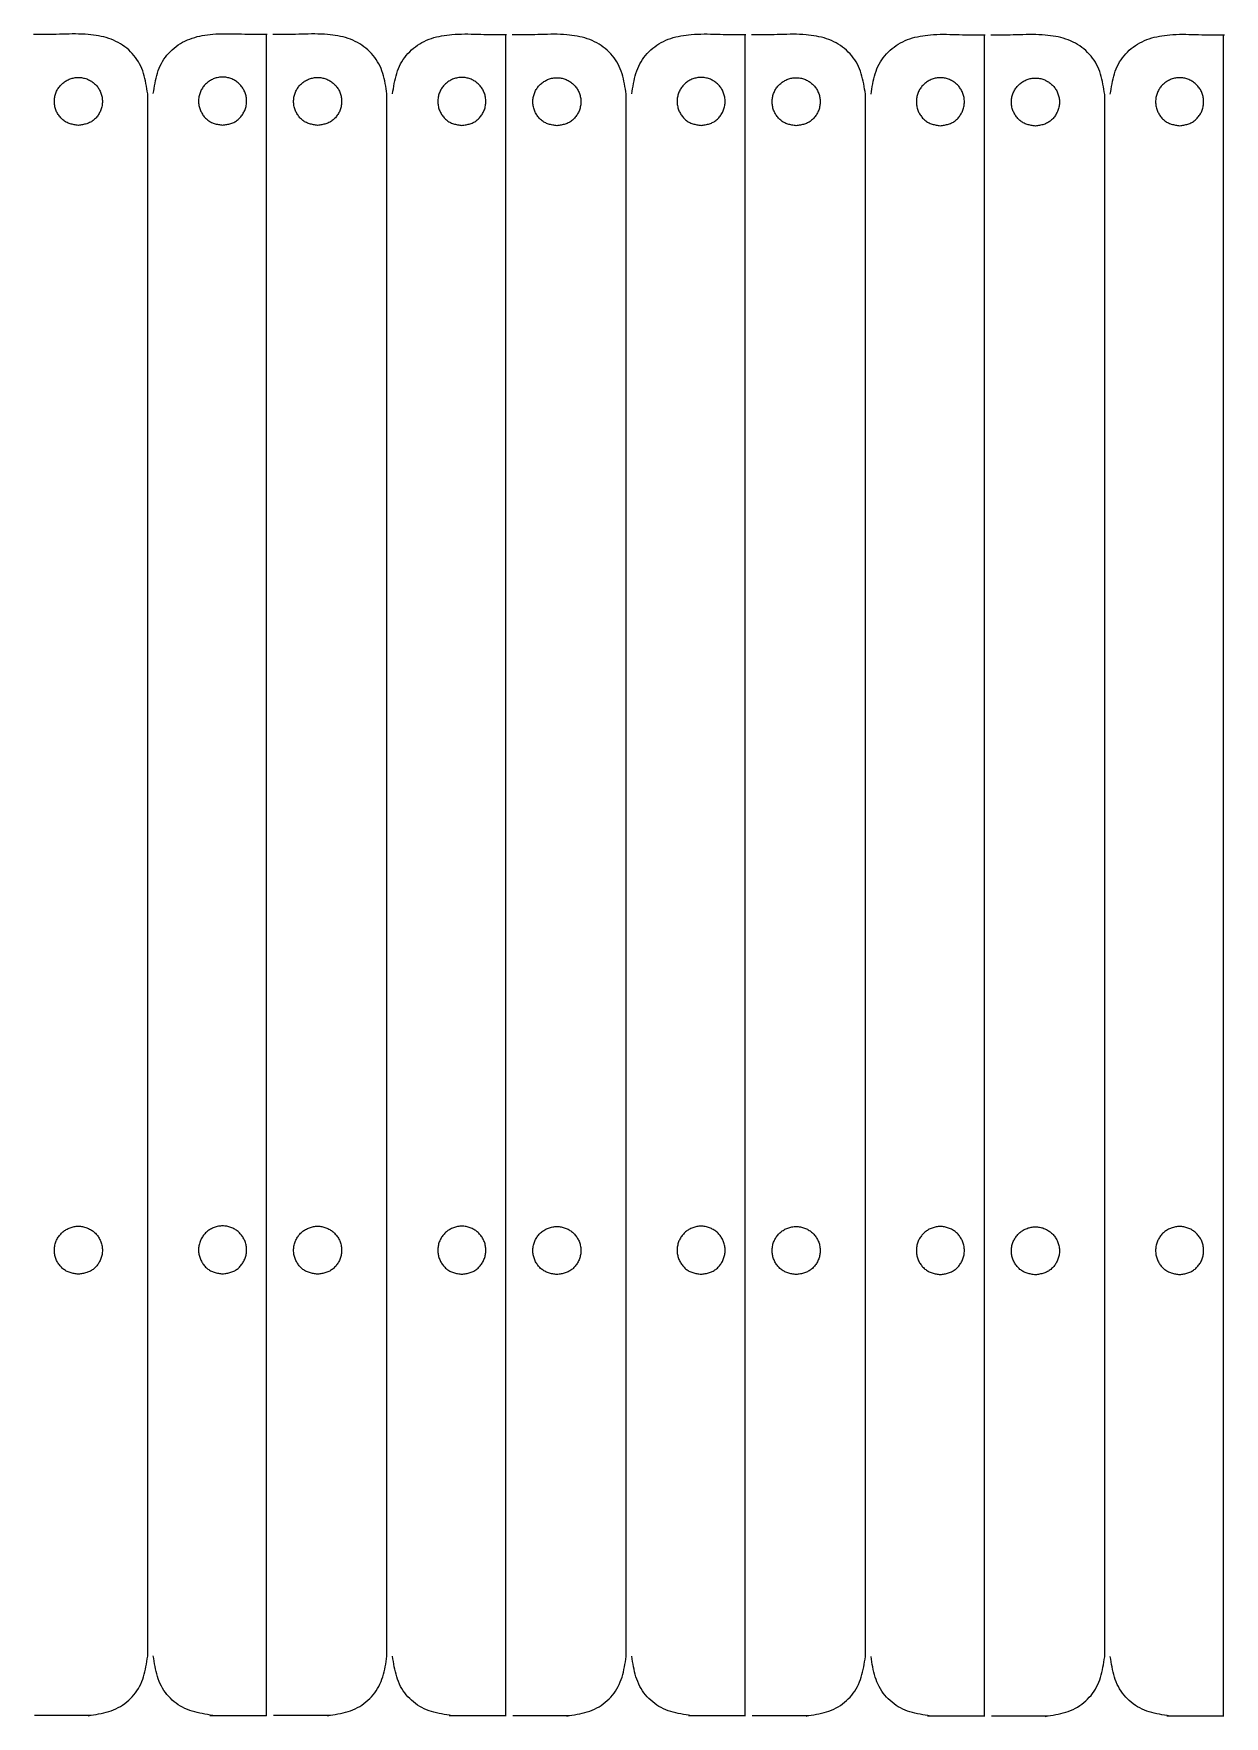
# Model space of a CAD drawing. Extents: x 7 to 258, y 12 to 200.
# Drawn here: x 70.9 to 131, y 115.4 to 200.3 of the extents above; entities that cross this region are included whole.
import ezdxf

# ---------------------------------------------------------------- set-up
doc = ezdxf.new("R2010")
doc.units = 0
doc.layers.add('Base', color=7, linetype='CONTINUOUS')

msp = doc.modelspace()

# ---------------------------------------------------------------- linework, layer by layer
at = {"layer": 'Base', "color": 7}
for points in [[(82.646176, 115.399984), (82.646176, 200.296405)], [(94.7286, 115.384188), (94.7286, 200.280609)], [(106.811022, 115.384188), (106.811022, 200.280609)], [(118.893446, 115.368392), (118.893446, 200.264813)], [(130.97587, 115.368392), (130.97587, 200.264813)], [(76.639866, 118.399983), (76.639866, 197.280606)], [(88.72229, 118.399983), (88.72229, 197.280606)], [(100.804712, 118.384187), (100.804712, 197.26481)], [(112.887136, 118.384187), (112.887136, 197.26481)], [(124.969561, 118.368391), (124.969561, 197.249014)], [(73.783162, 115.403314), (70.915778, 115.403314)], [(79.778792, 115.41911), (82.646176, 115.41911)], [(85.865586, 115.403314), (82.998203, 115.403314)], [(91.861217, 115.403314), (94.7286, 115.403314)], [(97.948008, 115.387518), (95.080624, 115.387518)], [(103.943638, 115.403314), (106.811022, 115.403314)], [(110.030432, 115.387518), (107.163049, 115.387518)], [(116.026063, 115.387518), (118.893446, 115.387518)], [(122.112857, 115.371722), (119.245473, 115.371722)], [(128.108487, 115.387518), (130.97587, 115.387518)]]:
    msp.add_lwpolyline(points, dxfattribs=at)
at = {"layer": 'Base', "color": 3}
for points in [[(73.139873, 195.687117), (73.139873, 195.687117)], [(80.422081, 195.702913), (80.422081, 195.702913)], [(85.222297, 195.687117), (85.222297, 195.687117)], [(92.504506, 195.687117), (92.504506, 195.687117)], [(97.304719, 195.671321), (97.304719, 195.671321)], [(104.586927, 195.687117), (104.586927, 195.687117)], [(109.387143, 195.671321), (109.387143, 195.671321)], [(116.669352, 195.671321), (116.669352, 195.671321)], [(121.469568, 195.655525), (121.469568, 195.655525)], [(128.751776, 195.671321), (128.751776, 195.671321)], [(73.139873, 137.687115), (73.139873, 137.687115)], [(80.422081, 137.702911), (80.422081, 137.702911)], [(85.222297, 137.687115), (85.222297, 137.687115)], [(92.504506, 137.687115), (92.504506, 137.687115)], [(97.304719, 137.671319), (97.304719, 137.671319)], [(104.586927, 137.687115), (104.586927, 137.687115)], [(109.387143, 137.671319), (109.387143, 137.671319)], [(116.669352, 137.671319), (116.669352, 137.671319)], [(121.469568, 137.655523), (121.469568, 137.655523)], [(128.751776, 137.671319), (128.751776, 137.671319)]]:
    msp.add_lwpolyline(points, dxfattribs=at)
at = {"layer": 'Base', "color": 7}
for points, knots in [([(76.639866, 197.280609), (76.612638, 197.456118), (76.558561, 197.804686), (76.441143, 198.318048), (76.249946, 198.802879), (75.958323, 199.231474), (75.59229, 199.594824), (75.161122, 199.888948), (74.677761, 200.095091), (74.16471, 200.222183), (73.600424, 200.292927), (72.992245, 200.312421), (72.344966, 200.296802), (71.834502, 200.280615), (71.459947, 200.278987), (71.221516, 200.279858), (71.051193, 200.280584), (70.948999, 200.280629), (70.914937, 200.280623), (70.89223, 200.280614), (70.880876, 200.280609)], [0, 0, 0, 0, 0.532779, 1.058126, 1.577211, 2.086034, 2.601511, 3.116185, 3.642254, 4.169005, 4.696967, 5.345597, 5.992469, 6.639256, 6.877644, 7.116097, 7.354556, 7.388617, 7.422679, 7.45674, 7.45674, 7.45674, 7.45674]), ([(76.922088, 197.296405), (76.949316, 197.471913), (77.003393, 197.820482), (77.120811, 198.333844), (77.312008, 198.818674), (77.60363, 199.24727), (77.969664, 199.61062), (78.400832, 199.904743), (78.884193, 200.110887), (79.397244, 200.237979), (79.96153, 200.308723), (80.569709, 200.328217), (81.216988, 200.312598), (81.727452, 200.296411), (82.102007, 200.294783), (82.340438, 200.295654), (82.510761, 200.29638), (82.612955, 200.296425), (82.647017, 200.296419), (82.669724, 200.29641), (82.681078, 200.296405)], [0, 0, 0, 0, 0.532779, 1.058126, 1.577211, 2.086034, 2.60151, 3.116185, 3.642254, 4.169006, 4.696968, 5.345597, 5.992469, 6.639256, 6.877644, 7.116097, 7.354556, 7.388618, 7.422679, 7.45674, 7.45674, 7.45674, 7.45674]), ([(88.72229, 197.280609), (88.695062, 197.456118), (88.640985, 197.804686), (88.523566, 198.318047), (88.332371, 198.802879), (88.040747, 199.231473), (87.674714, 199.594824), (87.243546, 199.888948), (86.760185, 200.095091), (86.247134, 200.222183), (85.682848, 200.292927), (85.07467, 200.312421), (84.427391, 200.296802), (83.916927, 200.280615), (83.542371, 200.278987), (83.30394, 200.279858), (83.133617, 200.280584), (83.031423, 200.280629), (82.997362, 200.280623), (82.974654, 200.280614), (82.9633, 200.280609)], [0, 0, 0, 0, 0.532779, 1.058126, 1.577211, 2.086034, 2.60151, 3.116185, 3.642254, 4.169005, 4.696967, 5.345597, 5.992469, 6.639255, 6.877644, 7.116098, 7.354556, 7.388617, 7.422679, 7.45674, 7.45674, 7.45674, 7.45674]), ([(89.004513, 197.280609), (89.031741, 197.456118), (89.085817, 197.804686), (89.203235, 198.318048), (89.394432, 198.802879), (89.686055, 199.231474), (90.052089, 199.594824), (90.483256, 199.888948), (90.966618, 200.095091), (91.479669, 200.222183), (92.043955, 200.292927), (92.652133, 200.312421), (93.299412, 200.296802), (93.809876, 200.280615), (94.184431, 200.278987), (94.422862, 200.279858), (94.593186, 200.280584), (94.69538, 200.280629), (94.729441, 200.280623), (94.752149, 200.280614), (94.763503, 200.280609)], [0, 0, 0, 0, 0.532779, 1.058126, 1.577211, 2.086034, 2.601511, 3.116185, 3.642254, 4.169005, 4.696967, 5.345597, 5.992469, 6.639256, 6.877644, 7.116097, 7.354556, 7.388617, 7.422679, 7.45674, 7.45674, 7.45674, 7.45674]), ([(100.804712, 197.26481), (100.777484, 197.440319), (100.723407, 197.788889), (100.60599, 198.302251), (100.414796, 198.787084), (100.123169, 199.215677), (99.757136, 199.579028), (99.325968, 199.873152), (98.842607, 200.079295), (98.329556, 200.206387), (97.76527, 200.277131), (97.157091, 200.296624), (96.509812, 200.281006), (95.999348, 200.264816), (95.624793, 200.263189), (95.386362, 200.264062), (95.216039, 200.264788), (95.113845, 200.264833), (95.079783, 200.264827), (95.057076, 200.264818), (95.045722, 200.264813)], [0, 0, 0, 0, 0.532781, 1.058129, 1.577213, 2.086037, 2.601514, 3.116189, 3.642257, 4.169009, 4.696971, 5.3456, 5.992472, 6.639259, 6.877648, 7.1161, 7.35456, 7.388621, 7.422682, 7.456744, 7.456744, 7.456744, 7.456744]), ([(101.086934, 197.280609), (101.114162, 197.456118), (101.168239, 197.804686), (101.285657, 198.318048), (101.476854, 198.802879), (101.768477, 199.231474), (102.13451, 199.594824), (102.565678, 199.888948), (103.049039, 200.095091), (103.56209, 200.222183), (104.126376, 200.292927), (104.734555, 200.312421), (105.381834, 200.296802), (105.892298, 200.280615), (106.266853, 200.278987), (106.505284, 200.279858), (106.675607, 200.280584), (106.777801, 200.280629), (106.811863, 200.280623), (106.83457, 200.280614), (106.845924, 200.280609)], [0, 0, 0, 0, 0.532779, 1.058126, 1.577211, 2.086034, 2.601511, 3.116185, 3.642254, 4.169005, 4.696967, 5.345597, 5.992469, 6.639256, 6.877644, 7.116097, 7.354556, 7.388617, 7.422679, 7.45674, 7.45674, 7.45674, 7.45674]), ([(112.887136, 197.26481), (112.859908, 197.440319), (112.805831, 197.788889), (112.688412, 198.302251), (112.497217, 198.787083), (112.205593, 199.215677), (111.83956, 199.579028), (111.408392, 199.873152), (110.925031, 200.079295), (110.41198, 200.206387), (109.847694, 200.277131), (109.239516, 200.296624), (108.592237, 200.281006), (108.081773, 200.264816), (107.707217, 200.263189), (107.468786, 200.264062), (107.298463, 200.264788), (107.196269, 200.264833), (107.162208, 200.264827), (107.1395, 200.264818), (107.128146, 200.264813)], [0, 0, 0, 0, 0.532781, 1.058129, 1.577214, 2.086037, 2.601513, 3.116188, 3.642256, 4.169008, 4.69697, 5.345599, 5.992471, 6.639258, 6.877647, 7.1161, 7.354559, 7.38862, 7.422681, 7.456743, 7.456743, 7.456743, 7.456743]), ([(113.169359, 197.26481), (113.196587, 197.440319), (113.250663, 197.788889), (113.368081, 198.302251), (113.559278, 198.787083), (113.850901, 199.215678), (114.216935, 199.579028), (114.648102, 199.873152), (115.131464, 200.079295), (115.644514, 200.206387), (116.208801, 200.277131), (116.816979, 200.296624), (117.464258, 200.281006), (117.974722, 200.264816), (118.349277, 200.263189), (118.587708, 200.264062), (118.758032, 200.264788), (118.860226, 200.264833), (118.894287, 200.264827), (118.916995, 200.264818), (118.928348, 200.264813)], [0, 0, 0, 0, 0.532781, 1.058129, 1.577214, 2.086037, 2.601513, 3.116188, 3.642257, 4.169008, 4.69697, 5.3456, 5.992472, 6.639258, 6.877647, 7.116099, 7.354559, 7.38862, 7.422682, 7.456743, 7.456743, 7.456743, 7.456743]), ([(124.969561, 197.249014), (124.942333, 197.424524), (124.888256, 197.773094), (124.770838, 198.286456), (124.57964, 198.771286), (124.288019, 199.199882), (123.921985, 199.563232), (123.490817, 199.857356), (123.007455, 200.063499), (122.494404, 200.190591), (121.930118, 200.261335), (121.32194, 200.280829), (120.674661, 200.26521), (120.164197, 200.24902), (119.789642, 200.247393), (119.551211, 200.248266), (119.380888, 200.248992), (119.278694, 200.249037), (119.244632, 200.249031), (119.221925, 200.249022), (119.210571, 200.249017)], [0, 0, 0, 0, 0.532782, 1.058129, 1.577214, 2.086036, 2.601513, 3.116188, 3.642258, 4.169009, 4.69697, 5.3456, 5.992472, 6.639259, 6.877647, 7.1161, 7.354559, 7.38862, 7.422682, 7.456743, 7.456743, 7.456743, 7.456743]), ([(125.251783, 197.26481), (125.279011, 197.440319), (125.333088, 197.788889), (125.450505, 198.302251), (125.641703, 198.787083), (125.933326, 199.215678), (126.299359, 199.579028), (126.730527, 199.873152), (127.213888, 200.079295), (127.726939, 200.206387), (128.291225, 200.277131), (128.899404, 200.296624), (129.546684, 200.281006), (130.057148, 200.264816), (130.431703, 200.263189), (130.670133, 200.264062), (130.840456, 200.264788), (130.94265, 200.264833), (130.976711, 200.264827), (130.999419, 200.264818), (131.010773, 200.264813)], [0, 0, 0, 0, 0.532781, 1.058129, 1.577214, 2.086037, 2.601513, 3.116188, 3.642257, 4.169008, 4.69697, 5.3456, 5.992473, 6.639261, 6.877648, 7.1161, 7.354559, 7.38862, 7.422682, 7.456743, 7.456743, 7.456743, 7.456743]), ([(73.639866, 115.399984), (73.81494, 115.427203), (74.16296, 115.481311), (74.676269, 115.598887), (75.162384, 115.79032), (75.59371, 116.081115), (75.958734, 116.446138), (76.249525, 116.877466), (76.440963, 117.363579), (76.558538, 117.876889), (76.612646, 118.224909), (76.639866, 118.399983)], [0, 0, 0, 0, 0.53149, 1.056517, 1.577129, 2.088873, 2.60548, 3.117224, 3.637834, 4.162863, 4.694353, 4.694353, 4.694353, 4.694353]), ([(79.922088, 115.41578), (79.747014, 115.442999), (79.398994, 115.497107), (78.885685, 115.614683), (78.39957, 115.806116), (77.968244, 116.096911), (77.603221, 116.461935), (77.312429, 116.893261), (77.120991, 117.379375), (77.003416, 117.892684), (76.949308, 118.240703), (76.922088, 118.415776)], [0, 0, 0, 0, 0.53149, 1.056517, 1.577129, 2.088872, 2.605479, 3.117223, 3.637834, 4.162862, 4.69435, 4.69435, 4.69435, 4.69435]), ([(85.722291, 115.399984), (85.897365, 115.427203), (86.245384, 115.481311), (86.758693, 115.598887), (87.244809, 115.79032), (87.676135, 116.081115), (88.041159, 116.446139), (88.331953, 116.877465), (88.523388, 117.36358), (88.640962, 117.876889), (88.695071, 118.224909), (88.72229, 118.399983)], [0, 0, 0, 0, 0.53149, 1.056517, 1.577129, 2.088873, 2.605481, 3.117225, 3.637835, 4.162864, 4.694354, 4.694354, 4.694354, 4.694354]), ([(92.004512, 115.399984), (91.829438, 115.427203), (91.481418, 115.481311), (90.968109, 115.598887), (90.481994, 115.79032), (90.050668, 116.081115), (89.685644, 116.446139), (89.39485, 116.877465), (89.203415, 117.36358), (89.08584, 117.876889), (89.031732, 118.224909), (89.004513, 118.399983)], [0, 0, 0, 0, 0.53149, 1.056517, 1.577129, 2.088873, 2.605481, 3.117225, 3.637835, 4.162864, 4.694354, 4.694354, 4.694354, 4.694354]), ([(97.804712, 115.384188), (97.979786, 115.411407), (98.327806, 115.465515), (98.841115, 115.583091), (99.32723, 115.774524), (99.758556, 116.065319), (100.12358, 116.430342), (100.414371, 116.86167), (100.605809, 117.347783), (100.723384, 117.861093), (100.777492, 118.209113), (100.804712, 118.384187)], [0, 0, 0, 0, 0.53149, 1.056517, 1.577129, 2.088873, 2.60548, 3.117224, 3.637834, 4.162863, 4.694353, 4.694353, 4.694353, 4.694353]), ([(104.086934, 115.399984), (103.91186, 115.427203), (103.563841, 115.481312), (103.050533, 115.598886), (102.564418, 115.790321), (102.13309, 116.081115), (101.768066, 116.446139), (101.477271, 116.877465), (101.285837, 117.36358), (101.168262, 117.876889), (101.114154, 118.224909), (101.086934, 118.399983)], [0, 0, 0, 0, 0.531489, 1.056516, 1.577126, 2.088872, 2.605481, 3.117225, 3.637835, 4.162863, 4.694354, 4.694354, 4.694354, 4.694354]), ([(109.887137, 115.384188), (110.062211, 115.411407), (110.41023, 115.465515), (110.923539, 115.583091), (111.409655, 115.774524), (111.840981, 116.065319), (112.206005, 116.430343), (112.496799, 116.861669), (112.688234, 117.347784), (112.805808, 117.861093), (112.859917, 118.209113), (112.887136, 118.384187)], [0, 0, 0, 0, 0.53149, 1.056517, 1.577129, 2.088873, 2.605481, 3.117225, 3.637835, 4.162864, 4.694354, 4.694354, 4.694354, 4.694354]), ([(116.169358, 115.384188), (115.994284, 115.411407), (115.646264, 115.465515), (115.132955, 115.583091), (114.64684, 115.774524), (114.215514, 116.065319), (113.85049, 116.430342), (113.559699, 116.86167), (113.368261, 117.347783), (113.250686, 117.861093), (113.196578, 118.209113), (113.169359, 118.384187)], [0, 0, 0, 0, 0.53149, 1.056517, 1.577129, 2.088873, 2.60548, 3.117224, 3.637834, 4.162863, 4.694353, 4.694353, 4.694353, 4.694353]), ([(121.969561, 115.368392), (122.144635, 115.395611), (122.492655, 115.44972), (123.005964, 115.567295), (123.492079, 115.758728), (123.923405, 116.049523), (124.288429, 116.414547), (124.579224, 116.845873), (124.770658, 117.331988), (124.888233, 117.845297), (124.942341, 118.193317), (124.969561, 118.368391)], [0, 0, 0, 0, 0.53149, 1.056517, 1.577129, 2.088873, 2.605481, 3.117225, 3.637835, 4.162864, 4.694354, 4.694354, 4.694354, 4.694354]), ([(128.251783, 115.384188), (128.076708, 115.411407), (127.728689, 115.465515), (127.21538, 115.583091), (126.729264, 115.774524), (126.297938, 116.065319), (125.932914, 116.430343), (125.64212, 116.861669), (125.450685, 117.347784), (125.333111, 117.861093), (125.279003, 118.209113), (125.251783, 118.384187)], [0, 0, 0, 0, 0.53149, 1.056517, 1.577129, 2.088873, 2.605481, 3.117225, 3.637835, 4.162864, 4.694354, 4.694354, 4.694354, 4.694354])]:
    msp.add_open_spline(points, degree=3, knots=knots, dxfattribs=at)
at = {"layer": 'Base', "color": 3}
for points, knots in [([(73.139873, 195.687117), (73.210925, 195.698193), (73.351897, 195.720167), (73.559162, 195.767734), (73.754432, 195.845101), (73.926383, 195.963646), (74.07257, 196.112282), (74.193178, 196.286305), (74.283586, 196.479708), (74.339854, 196.686794), (74.359179, 196.900147), (74.339823, 197.113649), (74.283804, 197.320814), (74.193644, 197.51341), (74.072173, 197.685174), (73.925003, 197.832307), (73.753325, 197.953712), (73.560898, 198.043909), (73.353727, 198.099966), (73.139873, 198.11928), (72.926019, 198.099966), (72.718849, 198.04391), (72.526423, 197.953711), (72.354744, 197.832307), (72.207573, 197.685174), (72.086102, 197.513411), (71.995943, 197.320813), (71.939923, 197.113649), (71.920567, 196.900147), (71.939893, 196.686793), (71.996162, 196.479709), (72.086568, 196.286304), (72.207176, 196.112282), (72.353364, 195.963646), (72.525316, 195.845102), (72.720586, 195.767734), (72.927849, 195.720166), (73.068821, 195.698193), (73.139873, 195.687117)], [0, 0, 0, 0, 0.21571, 0.427985, 0.63691, 0.841549, 1.049679, 1.259183, 1.473767, 1.687023, 1.89978, 2.113027, 2.326761, 2.540448, 2.747616, 2.954746, 3.161814, 3.375298, 3.588933, 3.802503, 4.016074, 4.229708, 4.44319, 4.650259, 4.85739, 5.064558, 5.278245, 5.491979, 5.705226, 5.917983, 6.13124, 6.345823, 6.555327, 6.763458, 6.968098, 7.177022, 7.389296, 7.605005, 7.605005, 7.605005, 7.605005]), ([(80.422081, 195.702913), (80.351029, 195.713989), (80.210057, 195.735962), (80.002793, 195.78353), (79.807522, 195.860896), (79.635572, 195.979442), (79.489386, 196.128079), (79.368776, 196.3021), (79.27837, 196.495505), (79.222101, 196.702589), (79.202775, 196.915943), (79.222131, 197.129445), (79.278151, 197.336609), (79.36831, 197.529207), (79.489783, 197.700969), (79.636952, 197.848103), (79.808629, 197.969508), (80.001057, 198.059705), (80.208227, 198.115762), (80.422081, 198.13508), (80.635936, 198.115764), (80.843105, 198.059706), (81.035531, 197.969507), (81.20721, 197.848103), (81.354381, 197.70097), (81.475852, 197.529207), (81.566011, 197.336609), (81.622031, 197.129445), (81.641387, 196.915943), (81.622061, 196.702589), (81.565792, 196.495505), (81.475387, 196.3021), (81.354778, 196.128078), (81.20859, 195.979442), (81.036638, 195.860898), (80.841368, 195.78353), (80.634105, 195.735962), (80.493133, 195.713989), (80.422081, 195.702913)], [0, 0, 0, 0, 0.215709, 0.427984, 0.63691, 0.841548, 1.049678, 1.259183, 1.473766, 1.687023, 1.899779, 2.113027, 2.32676, 2.540447, 2.747616, 2.954746, 3.161813, 3.375297, 3.588932, 3.802503, 4.016073, 4.229708, 4.44319, 4.650259, 4.85739, 5.064558, 5.278245, 5.491979, 5.705226, 5.917983, 6.13124, 6.345823, 6.555326, 6.763458, 6.968098, 7.177022, 7.389296, 7.605005, 7.605005, 7.605005, 7.605005]), ([(85.222297, 195.687117), (85.293349, 195.698193), (85.434321, 195.720166), (85.641585, 195.767734), (85.836856, 195.845101), (86.008807, 195.963646), (86.154994, 196.112282), (86.275603, 196.286304), (86.366008, 196.479709), (86.422277, 196.686793), (86.441604, 196.900147), (86.422247, 197.113649), (86.366227, 197.320813), (86.276068, 197.513411), (86.154597, 197.685174), (86.007426, 197.832307), (85.835747, 197.953711), (85.643321, 198.04391), (85.436152, 198.099966), (85.222297, 198.11928), (85.008443, 198.099966), (84.801273, 198.043909), (84.608845, 197.953712), (84.437167, 197.832307), (84.289997, 197.685174), (84.168526, 197.51341), (84.078366, 197.320814), (84.022347, 197.113649), (84.002991, 196.900147), (84.022317, 196.686794), (84.078585, 196.479708), (84.168992, 196.286305), (84.2896, 196.112282), (84.435787, 195.963646), (84.607738, 195.845101), (84.803009, 195.767734), (85.010274, 195.720166), (85.151246, 195.698193), (85.222297, 195.687117)], [0, 0, 0, 0, 0.215709, 0.427984, 0.63691, 0.841549, 1.049679, 1.259183, 1.473766, 1.687023, 1.899779, 2.113027, 2.326761, 2.540447, 2.747616, 2.954746, 3.161816, 3.375298, 3.588932, 3.802502, 4.016073, 4.229708, 4.443191, 4.650259, 4.85739, 5.064558, 5.278245, 5.491978, 5.705226, 5.917983, 6.131239, 6.345823, 6.555326, 6.763457, 6.968096, 7.177021, 7.389296, 7.605006, 7.605006, 7.605006, 7.605006]), ([(92.504506, 195.687117), (92.433454, 195.698193), (92.292482, 195.720166), (92.085217, 195.767734), (91.889947, 195.845101), (91.717996, 195.963646), (91.57181, 196.112283), (91.4512, 196.286304), (91.360795, 196.479709), (91.304525, 196.686793), (91.285199, 196.900147), (91.304556, 197.113649), (91.360576, 197.320813), (91.450734, 197.513411), (91.572207, 197.685173), (91.719376, 197.832307), (91.891054, 197.953712), (92.083481, 198.043909), (92.290651, 198.099966), (92.504506, 198.11928), (92.71836, 198.099966), (92.925529, 198.04391), (93.117955, 197.953711), (93.289635, 197.832307), (93.436805, 197.685174), (93.558277, 197.513411), (93.648435, 197.320813), (93.704455, 197.113649), (93.723812, 196.900147), (93.704486, 196.686793), (93.648216, 196.479709), (93.557811, 196.286304), (93.437201, 196.112282), (93.291014, 195.963646), (93.119062, 195.845102), (92.923793, 195.767734), (92.716529, 195.720166), (92.575557, 195.698193), (92.504506, 195.687117)], [0, 0, 0, 0, 0.215709, 0.427984, 0.63691, 0.841548, 1.049678, 1.259183, 1.473766, 1.687023, 1.899779, 2.113027, 2.32676, 2.540447, 2.747616, 2.954746, 3.161813, 3.375297, 3.588932, 3.802502, 4.016073, 4.229707, 4.443189, 4.650258, 4.857389, 5.064557, 5.278244, 5.491978, 5.705225, 5.917982, 6.131238, 6.345821, 6.555326, 6.763457, 6.968097, 7.177021, 7.389295, 7.605004, 7.605004, 7.605004, 7.605004]), ([(97.304719, 195.671321), (97.375771, 195.682397), (97.516743, 195.70437), (97.724007, 195.751938), (97.919278, 195.829305), (98.091229, 195.94785), (98.237416, 196.096486), (98.358024, 196.270509), (98.448432, 196.463912), (98.5047, 196.670998), (98.524025, 196.884351), (98.504669, 197.097853), (98.44865, 197.305018), (98.35849, 197.497614), (98.237019, 197.669378), (98.089849, 197.816511), (97.918171, 197.937916), (97.725744, 198.028113), (97.518573, 198.08417), (97.304719, 198.103484), (97.090865, 198.08417), (96.883695, 198.028114), (96.691269, 197.937915), (96.51959, 197.816511), (96.372419, 197.669378), (96.250948, 197.497615), (96.160789, 197.305018), (96.104769, 197.097853), (96.085413, 196.884351), (96.104739, 196.670997), (96.161008, 196.463913), (96.251414, 196.270508), (96.372022, 196.096486), (96.51821, 195.94785), (96.690162, 195.829306), (96.885432, 195.751938), (97.092695, 195.704371), (97.233667, 195.682397), (97.304719, 195.671321)], [0, 0, 0, 0, 0.215709, 0.427984, 0.63691, 0.841549, 1.049679, 1.259183, 1.473767, 1.687023, 1.89978, 2.113027, 2.326761, 2.540448, 2.747616, 2.954746, 3.161814, 3.375298, 3.588933, 3.802503, 4.016074, 4.229708, 4.44319, 4.650259, 4.85739, 5.064558, 5.278245, 5.491979, 5.705226, 5.917983, 6.13124, 6.345823, 6.555326, 6.763458, 6.968098, 7.177022, 7.389296, 7.605005, 7.605005, 7.605005, 7.605005]), ([(104.586927, 195.687117), (104.515875, 195.698193), (104.374903, 195.720166), (104.167639, 195.767734), (103.972368, 195.845101), (103.800417, 195.963646), (103.65423, 196.112282), (103.533622, 196.286304), (103.443216, 196.479709), (103.386947, 196.686793), (103.367621, 196.900147), (103.386977, 197.113649), (103.442997, 197.320814), (103.533156, 197.51341), (103.654627, 197.685174), (103.801797, 197.832307), (103.973475, 197.953712), (104.165902, 198.043909), (104.373073, 198.099966), (104.586927, 198.11928), (104.800781, 198.099966), (105.007951, 198.04391), (105.200377, 197.953711), (105.372056, 197.832307), (105.519227, 197.685174), (105.640698, 197.513411), (105.730857, 197.320813), (105.786877, 197.113649), (105.806233, 196.900147), (105.786907, 196.686793), (105.730638, 196.479709), (105.640232, 196.286304), (105.519624, 196.112282), (105.373436, 195.963646), (105.201484, 195.845102), (105.006214, 195.767734), (104.798951, 195.720166), (104.657979, 195.698193), (104.586927, 195.687117)], [0, 0, 0, 0, 0.215709, 0.427984, 0.63691, 0.841549, 1.049679, 1.259183, 1.473766, 1.687023, 1.899779, 2.113027, 2.326761, 2.540447, 2.747616, 2.954746, 3.161814, 3.375297, 3.588932, 3.802503, 4.016073, 4.229708, 4.443189, 4.650259, 4.85739, 5.064558, 5.278244, 5.491978, 5.705226, 5.917982, 6.131239, 6.345822, 6.555326, 6.763457, 6.968098, 7.177021, 7.389295, 7.605005, 7.605005, 7.605005, 7.605005]), ([(109.387143, 195.671321), (109.458195, 195.682397), (109.599167, 195.70437), (109.806431, 195.751938), (110.001702, 195.829305), (110.173653, 195.94785), (110.31984, 196.096486), (110.440449, 196.270508), (110.530854, 196.463913), (110.587123, 196.670997), (110.60645, 196.884351), (110.587093, 197.097853), (110.531073, 197.305018), (110.440914, 197.497615), (110.319443, 197.669378), (110.172273, 197.816511), (110.000595, 197.937916), (109.808168, 198.028113), (109.600998, 198.08417), (109.387143, 198.103484), (109.173289, 198.08417), (108.966119, 198.028113), (108.773691, 197.937916), (108.602013, 197.816511), (108.454843, 197.669378), (108.333372, 197.497614), (108.243212, 197.305018), (108.187193, 197.097853), (108.167837, 196.884351), (108.187163, 196.670998), (108.243431, 196.463912), (108.333838, 196.270509), (108.454446, 196.096486), (108.600633, 195.94785), (108.772584, 195.829305), (108.967855, 195.751938), (109.17512, 195.70437), (109.316092, 195.682397), (109.387143, 195.671321)], [0, 0, 0, 0, 0.215709, 0.427984, 0.63691, 0.841549, 1.049679, 1.259183, 1.473766, 1.687023, 1.899779, 2.113027, 2.326761, 2.540447, 2.747616, 2.954746, 3.161814, 3.375297, 3.588932, 3.802503, 4.016074, 4.229708, 4.443192, 4.65026, 4.85739, 5.064558, 5.278245, 5.491979, 5.705226, 5.917983, 6.131239, 6.345823, 6.555327, 6.763458, 6.968097, 7.177022, 7.389297, 7.605006, 7.605006, 7.605006, 7.605006]), ([(116.669352, 195.671321), (116.5983, 195.682397), (116.457328, 195.70437), (116.250063, 195.751938), (116.054793, 195.829305), (115.882842, 195.94785), (115.736656, 196.096487), (115.616046, 196.270508), (115.525641, 196.463913), (115.469371, 196.670997), (115.450045, 196.884351), (115.469402, 197.097853), (115.525422, 197.305017), (115.61558, 197.497615), (115.737053, 197.669377), (115.884222, 197.816511), (116.0559, 197.937916), (116.248327, 198.028113), (116.455497, 198.08417), (116.669351, 198.103484), (116.883206, 198.08417), (117.090375, 198.028114), (117.282801, 197.937915), (117.454481, 197.816511), (117.601651, 197.669378), (117.723123, 197.497615), (117.813281, 197.305018), (117.869301, 197.097853), (117.888658, 196.884351), (117.869332, 196.670997), (117.813062, 196.463913), (117.722657, 196.270508), (117.602047, 196.096487), (117.45586, 195.94785), (117.283908, 195.829306), (117.088639, 195.751938), (116.881375, 195.70437), (116.740403, 195.682397), (116.669352, 195.671321)], [0, 0, 0, 0, 0.215709, 0.427984, 0.63691, 0.841548, 1.049678, 1.259183, 1.473766, 1.687023, 1.899779, 2.113027, 2.32676, 2.540447, 2.747616, 2.954746, 3.161813, 3.375297, 3.588932, 3.802502, 4.016073, 4.229707, 4.443189, 4.650258, 4.857389, 5.064557, 5.278244, 5.491978, 5.705225, 5.917982, 6.131238, 6.345821, 6.555326, 6.763457, 6.968097, 7.177021, 7.389295, 7.605004, 7.605004, 7.605004, 7.605004]), ([(121.469568, 195.655525), (121.540619, 195.666601), (121.68159, 195.688575), (121.888854, 195.736142), (122.084124, 195.813509), (122.256076, 195.932054), (122.402263, 196.080691), (122.522873, 196.254712), (122.613279, 196.448117), (122.669548, 196.655201), (122.688874, 196.868555), (122.669517, 197.082057), (122.613497, 197.289221), (122.523339, 197.481819), (122.401866, 197.653581), (122.254697, 197.800715), (122.08302, 197.92212), (121.890593, 198.012318), (121.683423, 198.068374), (121.469568, 198.087689), (121.255713, 198.068374), (121.048543, 198.012317), (120.856116, 197.92212), (120.684438, 197.800715), (120.537268, 197.653582), (120.415797, 197.481819), (120.325638, 197.289222), (120.269618, 197.082057), (120.250261, 196.868555), (120.269588, 196.655201), (120.325857, 196.448117), (120.416262, 196.254712), (120.536871, 196.08069), (120.683058, 195.932054), (120.855009, 195.813509), (121.05028, 195.736142), (121.257544, 195.688575), (121.398516, 195.666601), (121.469568, 195.655525)], [0, 0, 0, 0, 0.215708, 0.427983, 0.636907, 0.841547, 1.049678, 1.259182, 1.473765, 1.687022, 1.899779, 2.113026, 2.32676, 2.540447, 2.747616, 2.954745, 3.161813, 3.375295, 3.58893, 3.802502, 4.016073, 4.229708, 4.443191, 4.650259, 4.857389, 5.064557, 5.278244, 5.491978, 5.705225, 5.917982, 6.131238, 6.345821, 6.555325, 6.763456, 6.968095, 7.17702, 7.389295, 7.605005, 7.605005, 7.605005, 7.605005]), ([(128.751776, 195.671321), (128.680724, 195.682397), (128.539752, 195.70437), (128.332488, 195.751938), (128.137217, 195.829305), (127.965266, 195.94785), (127.81908, 196.096487), (127.69847, 196.270508), (127.608065, 196.463913), (127.551796, 196.670997), (127.53247, 196.884351), (127.551826, 197.097853), (127.607846, 197.305017), (127.698005, 197.497615), (127.819478, 197.669378), (127.966647, 197.816511), (128.138326, 197.937915), (128.330752, 198.028114), (128.537922, 198.08417), (128.751776, 198.103484), (128.96563, 198.08417), (129.1728, 198.028114), (129.365226, 197.937915), (129.536905, 197.816511), (129.684076, 197.669378), (129.805547, 197.497615), (129.895706, 197.305018), (129.951726, 197.097853), (129.971082, 196.884351), (129.951756, 196.670997), (129.895487, 196.463913), (129.805081, 196.270508), (129.684473, 196.096486), (129.538285, 195.94785), (129.366333, 195.829306), (129.171063, 195.751938), (128.963799, 195.704371), (128.822828, 195.682397), (128.751776, 195.671321)], [0, 0, 0, 0, 0.215709, 0.427984, 0.63691, 0.841548, 1.049678, 1.259183, 1.473766, 1.687023, 1.899779, 2.113027, 2.32676, 2.540447, 2.747616, 2.954746, 3.161815, 3.375297, 3.588931, 3.802502, 4.016073, 4.229707, 4.443188, 4.650258, 4.857389, 5.064557, 5.278244, 5.491977, 5.705225, 5.917981, 6.131238, 6.345821, 6.555325, 6.763456, 6.968097, 7.17702, 7.389295, 7.605004, 7.605004, 7.605004, 7.605004]), ([(73.139873, 137.687115), (73.210925, 137.69819), (73.351897, 137.720164), (73.559162, 137.767732), (73.754432, 137.845098), (73.926383, 137.963644), (74.07257, 138.112279), (74.193178, 138.286302), (74.283586, 138.479706), (74.339854, 138.686791), (74.359179, 138.900145), (74.339823, 139.113647), (74.283804, 139.320811), (74.193644, 139.513408), (74.072173, 139.685172), (73.925003, 139.832304), (73.753325, 139.95371), (73.560898, 140.043907), (73.353728, 140.099965), (73.139873, 140.119281), (72.926019, 140.099965), (72.71885, 140.043908), (72.526422, 139.953712), (72.354744, 139.832305), (72.207573, 139.685172), (72.086102, 139.513408), (71.995943, 139.320811), (71.939923, 139.113647), (71.920567, 138.900145), (71.939893, 138.686791), (71.996162, 138.479706), (72.086568, 138.286302), (72.207176, 138.112279), (72.353364, 137.963643), (72.525316, 137.845099), (72.720586, 137.767732), (72.927849, 137.720164), (73.068821, 137.69819), (73.139873, 137.687115)], [0, 0, 0, 0, 0.21571, 0.427985, 0.63691, 0.841549, 1.049679, 1.259183, 1.473767, 1.687023, 1.89978, 2.113027, 2.326761, 2.540448, 2.747616, 2.954746, 3.161814, 3.375298, 3.588933, 3.802504, 4.016075, 4.229709, 4.44319, 4.650261, 4.857392, 5.064561, 5.278247, 5.491981, 5.705228, 5.917985, 6.131242, 6.345825, 6.555329, 6.76346, 6.968101, 7.177024, 7.389298, 7.605008, 7.605008, 7.605008, 7.605008]), ([(80.422081, 137.702911), (80.351029, 137.713986), (80.210057, 137.73596), (80.002793, 137.783528), (79.807522, 137.860894), (79.635572, 137.97944), (79.489386, 138.128076), (79.368776, 138.302097), (79.27837, 138.495502), (79.222101, 138.702587), (79.202775, 138.915941), (79.222131, 139.129443), (79.278151, 139.336607), (79.36831, 139.529204), (79.489783, 139.700967), (79.636952, 139.8481), (79.80863, 139.969506), (80.001057, 140.059703), (80.208226, 140.115761), (80.422081, 140.135077), (80.635935, 140.115761), (80.843104, 140.059704), (81.035532, 139.969508), (81.20721, 139.848101), (81.354381, 139.700968), (81.475852, 139.529204), (81.566011, 139.336607), (81.622031, 139.129443), (81.641387, 138.915941), (81.622061, 138.702587), (81.565792, 138.495502), (81.475387, 138.302098), (81.354778, 138.128075), (81.20859, 137.979439), (81.036638, 137.860895), (80.841368, 137.783528), (80.634105, 137.73596), (80.493133, 137.713986), (80.422081, 137.702911)], [0, 0, 0, 0, 0.215709, 0.427984, 0.63691, 0.841548, 1.049678, 1.259183, 1.473766, 1.687023, 1.899779, 2.113027, 2.32676, 2.540447, 2.747616, 2.954746, 3.161813, 3.375297, 3.588932, 3.802503, 4.016074, 4.229708, 4.443189, 4.65026, 4.857391, 5.064559, 5.278246, 5.49198, 5.705227, 5.917984, 6.131241, 6.345824, 6.555328, 6.763459, 6.968099, 7.177023, 7.389297, 7.605006, 7.605006, 7.605006, 7.605006]), ([(85.222297, 137.687115), (85.293349, 137.69819), (85.434321, 137.720164), (85.641585, 137.767732), (85.836856, 137.845098), (86.008807, 137.963644), (86.154994, 138.11228), (86.275603, 138.286302), (86.366008, 138.479706), (86.422277, 138.686791), (86.441604, 138.900145), (86.422247, 139.113647), (86.366227, 139.320811), (86.276068, 139.513408), (86.154597, 139.685172), (86.007426, 139.832305), (85.835747, 139.953708), (85.643321, 140.043908), (85.436152, 140.099965), (85.222297, 140.119281), (85.008443, 140.099965), (84.801273, 140.043908), (84.608844, 139.953713), (84.437168, 139.832305), (84.289997, 139.685172), (84.168526, 139.513408), (84.078366, 139.320811), (84.022347, 139.113647), (84.002991, 138.900145), (84.022317, 138.686791), (84.078585, 138.479706), (84.168992, 138.286302), (84.2896, 138.112279), (84.435787, 137.963644), (84.607738, 137.845098), (84.803009, 137.767732), (85.010274, 137.720164), (85.151246, 137.69819), (85.222297, 137.687115)], [0, 0, 0, 0, 0.215709, 0.427984, 0.63691, 0.841549, 1.049679, 1.259183, 1.473766, 1.687023, 1.899779, 2.113027, 2.326761, 2.540447, 2.747616, 2.954746, 3.161816, 3.375298, 3.588932, 3.802503, 4.016074, 4.229709, 4.443192, 4.650261, 4.857392, 5.06456, 5.278247, 5.491981, 5.705228, 5.917985, 6.131241, 6.345825, 6.555329, 6.763459, 6.968098, 7.177024, 7.389299, 7.605008, 7.605008, 7.605008, 7.605008]), ([(92.504506, 137.687115), (92.433454, 137.69819), (92.292482, 137.720164), (92.085217, 137.767732), (91.889947, 137.845098), (91.717996, 137.963644), (91.57181, 138.11228), (91.4512, 138.286301), (91.360795, 138.479706), (91.304525, 138.686791), (91.285199, 138.900145), (91.304556, 139.113647), (91.360576, 139.320811), (91.450734, 139.513408), (91.572207, 139.685171), (91.719376, 139.832304), (91.891054, 139.95371), (92.083481, 140.043907), (92.290651, 140.099965), (92.504505, 140.119281), (92.71836, 140.099965), (92.925529, 140.043908), (93.117956, 139.953712), (93.289634, 139.832305), (93.436805, 139.685172), (93.558277, 139.513408), (93.648435, 139.320811), (93.704455, 139.113647), (93.723812, 138.900145), (93.704486, 138.686791), (93.648216, 138.479706), (93.557811, 138.286301), (93.437201, 138.11228), (93.291014, 137.963643), (93.119062, 137.845099), (92.923793, 137.767732), (92.716529, 137.720164), (92.575557, 137.69819), (92.504506, 137.687115)], [0, 0, 0, 0, 0.215709, 0.427984, 0.63691, 0.841548, 1.049678, 1.259183, 1.473766, 1.687023, 1.899779, 2.113027, 2.32676, 2.540447, 2.747616, 2.954746, 3.161813, 3.375297, 3.588932, 3.802503, 4.016074, 4.229708, 4.443189, 4.65026, 4.857391, 5.064559, 5.278246, 5.49198, 5.705227, 5.917984, 6.131241, 6.345824, 6.555328, 6.763459, 6.968099, 7.177023, 7.389297, 7.605006, 7.605006, 7.605006, 7.605006]), ([(97.304719, 137.671319), (97.375771, 137.682395), (97.516742, 137.70437), (97.724007, 137.751936), (97.919278, 137.829302), (98.091229, 137.947848), (98.237416, 138.096483), (98.358024, 138.270506), (98.448432, 138.46391), (98.5047, 138.670995), (98.524025, 138.884349), (98.504669, 139.097851), (98.44865, 139.305015), (98.35849, 139.497612), (98.237019, 139.669376), (98.089849, 139.816508), (97.918171, 139.937914), (97.725743, 140.028111), (97.518574, 140.084169), (97.304719, 140.103485), (97.090865, 140.084169), (96.883696, 140.028112), (96.691268, 139.937916), (96.51959, 139.816509), (96.372419, 139.669376), (96.250948, 139.497612), (96.160789, 139.305015), (96.104769, 139.097851), (96.085413, 138.884349), (96.104739, 138.670995), (96.161008, 138.46391), (96.251414, 138.270506), (96.372022, 138.096483), (96.51821, 137.947847), (96.690162, 137.829303), (96.885432, 137.751936), (97.092696, 137.70437), (97.233667, 137.682395), (97.304719, 137.671319)], [0, 0, 0, 0, 0.21571, 0.427984, 0.636909, 0.841548, 1.049679, 1.259183, 1.473767, 1.687023, 1.89978, 2.113027, 2.326761, 2.540448, 2.747616, 2.954746, 3.161814, 3.375298, 3.588933, 3.802504, 4.016075, 4.229709, 4.44319, 4.650261, 4.857392, 5.06456, 5.278247, 5.491981, 5.705228, 5.917985, 6.131242, 6.345825, 6.555328, 6.76346, 6.9681, 7.177024, 7.389298, 7.605007, 7.605007, 7.605007, 7.605007]), ([(104.586927, 137.687115), (104.515875, 137.69819), (104.374903, 137.720164), (104.167639, 137.767732), (103.972368, 137.845098), (103.800417, 137.963644), (103.65423, 138.11228), (103.533622, 138.286302), (103.443216, 138.479706), (103.386947, 138.686791), (103.367621, 138.900145), (103.386977, 139.113647), (103.442997, 139.320811), (103.533156, 139.513408), (103.654627, 139.685172), (103.801797, 139.832304), (103.973475, 139.953709), (104.165902, 140.043907), (104.373072, 140.099965), (104.586927, 140.119281), (104.800781, 140.099965), (105.00795, 140.043908), (105.200378, 139.953712), (105.372056, 139.832305), (105.519227, 139.685172), (105.640698, 139.513408), (105.730857, 139.320811), (105.786877, 139.113647), (105.806233, 138.900145), (105.786907, 138.686791), (105.730638, 138.479706), (105.640232, 138.286302), (105.519624, 138.112279), (105.373436, 137.963643), (105.201484, 137.845099), (105.006214, 137.767732), (104.798951, 137.720164), (104.657979, 137.69819), (104.586927, 137.687115)], [0, 0, 0, 0, 0.215709, 0.427984, 0.63691, 0.841549, 1.049679, 1.259183, 1.473766, 1.687023, 1.899779, 2.113027, 2.326761, 2.540447, 2.747616, 2.954746, 3.161814, 3.375297, 3.588933, 3.802503, 4.016074, 4.229709, 4.44319, 4.65026, 4.857392, 5.06456, 5.278247, 5.49198, 5.705228, 5.917984, 6.131241, 6.345824, 6.555328, 6.763459, 6.9681, 7.177023, 7.389298, 7.605007, 7.605007, 7.605007, 7.605007]), ([(109.387143, 137.671319), (109.458195, 137.682395), (109.599167, 137.70437), (109.806431, 137.751936), (110.001702, 137.829302), (110.173653, 137.947848), (110.31984, 138.096484), (110.440449, 138.270506), (110.530854, 138.46391), (110.587123, 138.670995), (110.60645, 138.884349), (110.587093, 139.097851), (110.531073, 139.305015), (110.440914, 139.497612), (110.319443, 139.669376), (110.172273, 139.816508), (110.000595, 139.937914), (109.808168, 140.028111), (109.600998, 140.084169), (109.387143, 140.103485), (109.173289, 140.084169), (108.966119, 140.028112), (108.77369, 139.937917), (108.602014, 139.816509), (108.454843, 139.669376), (108.333372, 139.497612), (108.243212, 139.305015), (108.187193, 139.097851), (108.167837, 138.884349), (108.187163, 138.670995), (108.243431, 138.46391), (108.333838, 138.270506), (108.454446, 138.096483), (108.600633, 137.947848), (108.772584, 137.829302), (108.967855, 137.751936), (109.17512, 137.70437), (109.316092, 137.682395), (109.387143, 137.671319)], [0, 0, 0, 0, 0.21571, 0.427984, 0.636909, 0.841548, 1.049679, 1.259183, 1.473766, 1.687023, 1.899779, 2.113027, 2.32676, 2.540447, 2.747615, 2.954746, 3.161813, 3.375297, 3.588932, 3.802503, 4.016074, 4.229709, 4.443192, 4.650261, 4.857392, 5.06456, 5.278247, 5.491981, 5.705228, 5.917985, 6.131241, 6.345825, 6.555329, 6.76346, 6.968099, 7.177024, 7.389298, 7.605008, 7.605008, 7.605008, 7.605008]), ([(116.669352, 137.671319), (116.5983, 137.682395), (116.457328, 137.70437), (116.250063, 137.751936), (116.054792, 137.829302), (115.882842, 137.947848), (115.736656, 138.096484), (115.616046, 138.270505), (115.525641, 138.46391), (115.469371, 138.670995), (115.450045, 138.884349), (115.469402, 139.097851), (115.525422, 139.305015), (115.61558, 139.497612), (115.737053, 139.669375), (115.884222, 139.816508), (116.0559, 139.937914), (116.248327, 140.028111), (116.455497, 140.084169), (116.669351, 140.103485), (116.883206, 140.084169), (117.090375, 140.028112), (117.282802, 139.937916), (117.45448, 139.816509), (117.601651, 139.669376), (117.723123, 139.497612), (117.813281, 139.305015), (117.869301, 139.097851), (117.888658, 138.884349), (117.869332, 138.670995), (117.813062, 138.46391), (117.722657, 138.270505), (117.602047, 138.096484), (117.45586, 137.947847), (117.283908, 137.829303), (117.088639, 137.751936), (116.881375, 137.70437), (116.740403, 137.682395), (116.669352, 137.671319)], [0, 0, 0, 0, 0.21571, 0.427984, 0.636909, 0.841548, 1.049678, 1.259183, 1.473766, 1.687022, 1.899779, 2.113027, 2.32676, 2.540447, 2.747616, 2.954746, 3.161813, 3.375297, 3.588932, 3.802503, 4.016074, 4.229708, 4.443189, 4.65026, 4.857391, 5.064559, 5.278246, 5.49198, 5.705227, 5.917984, 6.13124, 6.345823, 6.555328, 6.763459, 6.968099, 7.177022, 7.389296, 7.605006, 7.605006, 7.605006, 7.605006]), ([(121.469568, 137.655523), (121.540619, 137.666598), (121.68159, 137.688572), (121.888854, 137.73614), (122.084124, 137.813507), (122.256076, 137.932051), (122.402263, 138.080688), (122.522873, 138.254709), (122.613279, 138.448114), (122.669548, 138.655199), (122.688874, 138.868553), (122.669517, 139.082055), (122.613497, 139.289219), (122.523339, 139.481816), (122.401866, 139.653579), (122.254697, 139.800712), (122.08302, 139.922117), (121.890593, 140.012316), (121.683423, 140.068373), (121.469568, 140.087689), (121.255713, 140.068373), (121.048543, 140.012315), (120.856116, 139.922118), (120.684438, 139.800712), (120.537268, 139.65358), (120.415797, 139.481816), (120.325638, 139.289219), (120.269618, 139.082055), (120.250261, 138.868553), (120.269588, 138.655199), (120.325857, 138.448114), (120.416262, 138.25471), (120.536871, 138.080688), (120.683058, 137.932052), (120.855009, 137.813506), (121.05028, 137.73614), (121.257544, 137.688572), (121.398516, 137.666598), (121.469568, 137.655523)], [0, 0, 0, 0, 0.215708, 0.427983, 0.636907, 0.841547, 1.049678, 1.259182, 1.473765, 1.687022, 1.899779, 2.113026, 2.32676, 2.540447, 2.747616, 2.954745, 3.161813, 3.375295, 3.588931, 3.802503, 4.016073, 4.229709, 4.443192, 4.65026, 4.857391, 5.064559, 5.278245, 5.491979, 5.705227, 5.917983, 6.13124, 6.345823, 6.555327, 6.763458, 6.968097, 7.177022, 7.389297, 7.605006, 7.605006, 7.605006, 7.605006]), ([(128.751776, 137.671319), (128.680724, 137.682395), (128.539752, 137.70437), (128.332488, 137.751936), (128.137217, 137.829302), (127.965266, 137.947848), (127.81908, 138.096484), (127.69847, 138.270505), (127.608065, 138.46391), (127.551796, 138.670995), (127.53247, 138.884349), (127.551826, 139.097851), (127.607846, 139.305015), (127.698005, 139.497612), (127.819478, 139.669375), (127.966647, 139.816509), (128.138326, 139.937913), (128.330752, 140.028112), (128.537922, 140.084169), (128.751776, 140.103485), (128.96563, 140.084169), (129.172799, 140.028112), (129.365227, 139.937916), (129.536905, 139.816509), (129.684076, 139.669376), (129.805547, 139.497612), (129.895706, 139.305015), (129.951726, 139.097851), (129.971082, 138.884349), (129.951756, 138.670995), (129.895487, 138.46391), (129.805081, 138.270506), (129.684473, 138.096483), (129.538285, 137.947847), (129.366333, 137.829303), (129.171063, 137.751936), (128.963799, 137.70437), (128.822828, 137.682395), (128.751776, 137.671319)], [0, 0, 0, 0, 0.21571, 0.427984, 0.636909, 0.841548, 1.049678, 1.259183, 1.473766, 1.687022, 1.899779, 2.113027, 2.32676, 2.540447, 2.747616, 2.954746, 3.161815, 3.375297, 3.588932, 3.802502, 4.016073, 4.229707, 4.443189, 4.650259, 4.857391, 5.064559, 5.278246, 5.491979, 5.705227, 5.917983, 6.13124, 6.345823, 6.555327, 6.763458, 6.968099, 7.177022, 7.389296, 7.605006, 7.605006, 7.605006, 7.605006])]:
    msp.add_open_spline(points, degree=3, knots=knots, dxfattribs=at)

doc.saveas('drawing.dxf')
